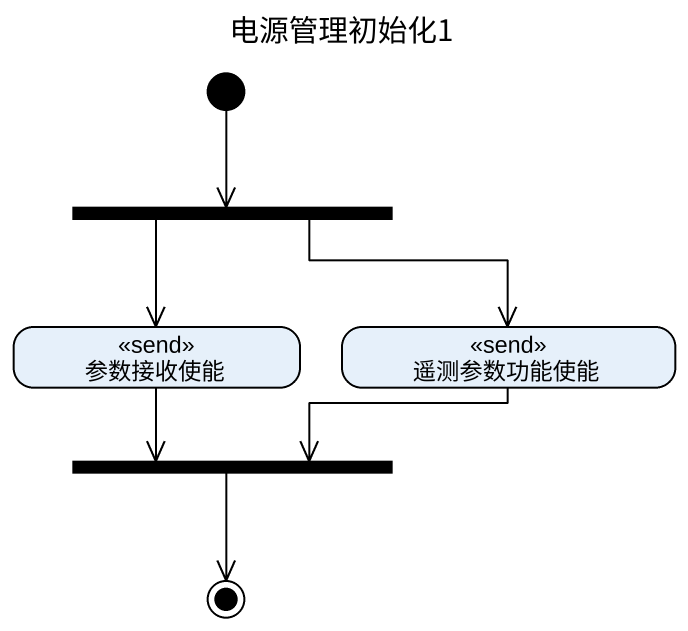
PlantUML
@startuml
title 电源管理初始化1
hide empty description
state fork1 <<fork>>
state 参数接收使能 <<send>>
state 遥测参数功能使能 <<send>>
state fork2 <<join>>
[*] --> fork1
fork1 --> 参数接收使能
fork1 -right-> 遥测参数功能使能
参数接收使能 --> fork2
遥测参数功能使能 -left-> fork2
fork2 --> [*]
@enduml
